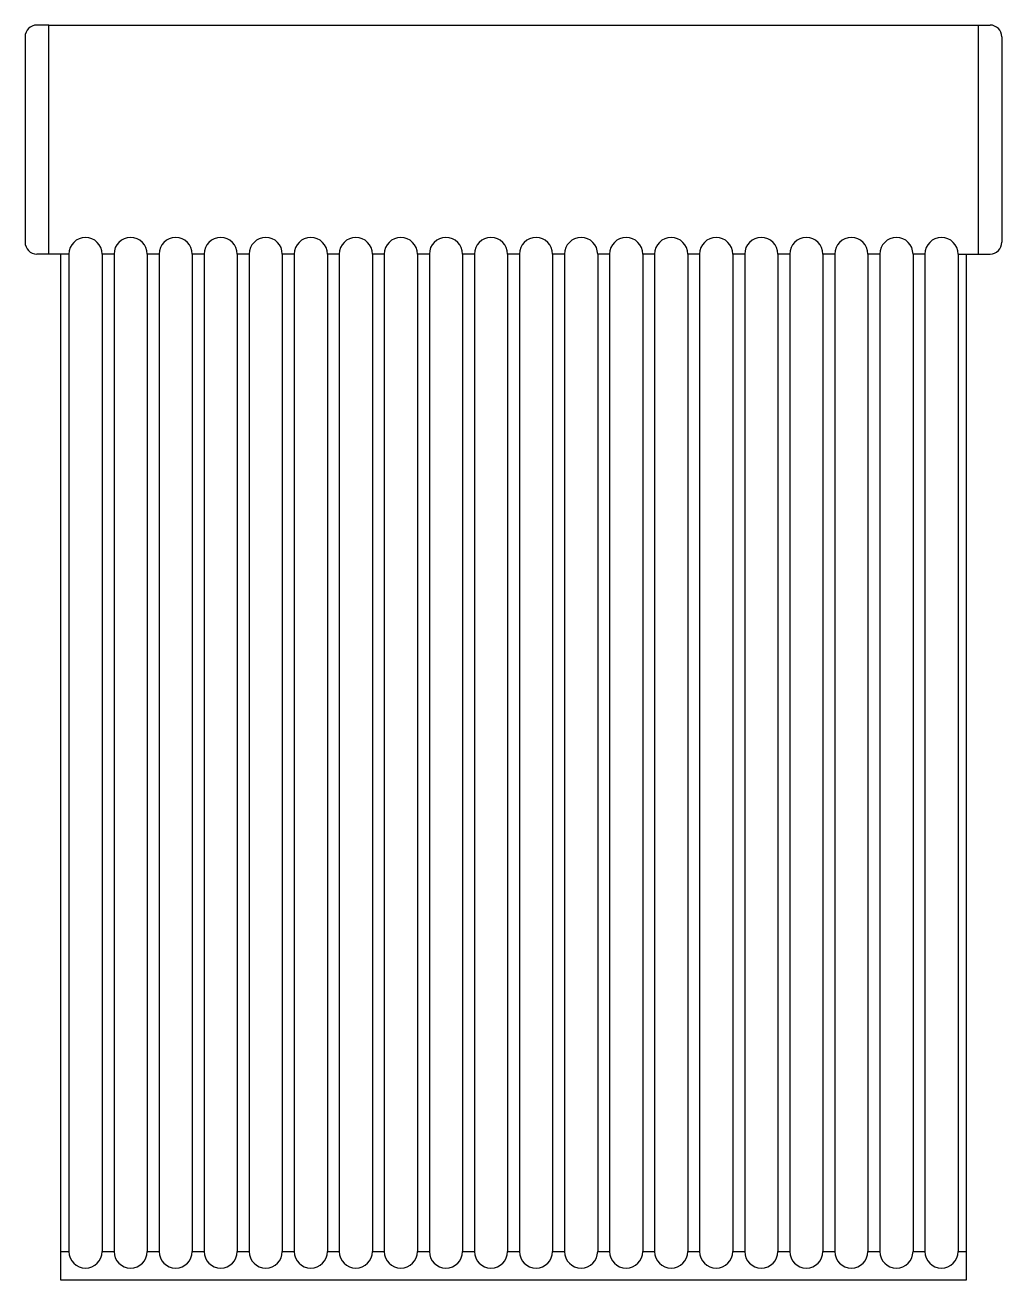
# Model space of a CAD drawing. Extents: x -84241 to 2571207, y -257021 to 1687411.
# Drawn here: x 35782 to 37489, y -11239 to -9047 of the extents above; entities that cross this region are included whole.
import ezdxf

# ---------------------------------------------------------------- set-up
doc = ezdxf.new("R2010")
doc.units = 0
doc.header["$LTSCALE"] = 1000
doc.layers.get('0').update_dxf_attribs({"linetype": 'CONTINUOUS'})
doc.layers.add('W-WSUP-EQPM', color=40, linetype='CONTINUOUS')

# ---------------------------------------------------------------- blocks, each defined once
blk = doc.blocks.new('一体式太阳能集热器')
at = {"color": 8}
for p, q in [((-622.6, -185), (-643.3, -185)), ((-622.6, -585), (-622.6, -185)), ((-622.6, -185), (1001.4, -185)), ((1001.4, -185), (1001.4, -585)), ((1001.4, -185), (1022.1, -185)), ((-664, -205.7), (-664, -564.3)), ((1042.9, -205.7), (1042.9, -564.3)), ((-587.4, -585), (-643.3, -585)), ((-587.4, -585), (-587.4, -2327)), ((-529.4, -585), (-529.4, -2327)), ((-508.6, -585), (-508.6, -2327)), ((-450.6, -585), (-450.6, -2327)), ((-429.9, -585), (-429.9, -2327)), ((-371.9, -585), (-371.9, -2327)), ((-351.2, -585), (-351.2, -2327)), ((-293.2, -585), (-293.2, -2327)), ((-272.5, -585), (-272.5, -2327)), ((-214.5, -585), (-214.5, -2327)), ((-193.8, -585), (-193.8, -2327)), ((-135.8, -585), (-135.8, -2327)), ((-115.1, -585), (-115.1, -2327)), ((-57.1, -585), (-57.1, -2327)), ((-36.4, -585), (-36.4, -2327)), ((21.6, -585), (21.6, -2327)), ((42.4, -585), (42.4, -2327)), ((100.4, -585), (100.4, -2327)), ((121.1, -585), (121.1, -2327)), ((179.1, -585), (179.1, -2327)), ((199.8, -585), (199.8, -2327)), ((257.8, -585), (257.8, -2327)), ((278.5, -585), (278.5, -2327)), ((336.5, -585), (336.5, -2327)), ((357.2, -585), (357.2, -2327)), ((415.2, -585), (415.2, -2327)), ((435.9, -585), (435.9, -2327)), ((493.9, -585), (493.9, -2327)), ((514.6, -585), (514.6, -2327)), ((572.6, -585), (572.6, -2327)), ((593.4, -585), (593.4, -2327)), ((651.4, -585), (651.4, -2327)), ((672.1, -585), (672.1, -2327)), ((730.1, -585), (730.1, -2327)), ((750.8, -585), (750.8, -2327)), ((808.8, -585), (808.8, -2327)), ((829.5, -585), (829.5, -2327)), ((887.5, -585), (887.5, -2327)), ((908.2, -585), (908.2, -2327)), ((966.2, -585), (1022.1, -585)), ((966.2, -585), (966.2, -2327)), ((-601.9, -2327), (-587.4, -2327)), ((-529.4, -2327), (-508.6, -2327)), ((-450.6, -2327), (-429.9, -2327)), ((-371.9, -2327), (-351.2, -2327)), ((-293.2, -2327), (-272.5, -2327)), ((-214.5, -2327), (-193.8, -2327)), ((-135.8, -2327), (-115.1, -2327)), ((-57.1, -2327), (-36.4, -2327)), ((21.6, -2327), (42.4, -2327)), ((100.4, -2327), (121.1, -2327)), ((179.1, -2327), (199.8, -2327)), ((257.8, -2327), (278.5, -2327)), ((336.5, -2327), (357.2, -2327)), ((415.2, -2327), (435.9, -2327)), ((493.9, -2327), (514.6, -2327)), ((493.9, -2327), (514.6, -2327)), ((572.6, -2327), (593.4, -2327)), ((572.6, -2327), (593.4, -2327)), ((651.4, -2327), (672.1, -2327)), ((651.4, -2327), (672.1, -2327)), ((730.1, -2327), (750.8, -2327)), ((730.1, -2327), (750.8, -2327)), ((808.8, -2327), (829.5, -2327)), ((808.8, -2327), (829.5, -2327)), ((887.5, -2327), (908.2, -2327)), ((966.2, -2327), (980.7, -2327))]:
    blk.add_line(p, q, dxfattribs=at)
for points in [[(-601.9, -585), (-601.9, -2376.7), (980.7, -2376.7), (980.7, -585)], [(-508.6, -585), (-529.4, -585)], [(-429.9, -585), (-450.6, -585)], [(-351.2, -585), (-371.9, -585)], [(-272.5, -585), (-293.2, -585)], [(-193.8, -585), (-214.5, -585)], [(-115.1, -585), (-135.8, -585)], [(-36.4, -585), (-57.1, -585)], [(42.4, -585), (21.6, -585)], [(121.1, -585), (100.4, -585)], [(199.8, -585), (179.1, -585)], [(278.5, -585), (257.8, -585)], [(357.2, -585), (336.5, -585)], [(435.9, -585), (415.2, -585)], [(514.6, -585), (493.9, -585)], [(514.6, -585), (493.9, -585)], [(593.4, -585), (572.6, -585)], [(593.4, -585), (572.6, -585)], [(672.1, -585), (651.4, -585)], [(672.1, -585), (651.4, -585)], [(750.8, -585), (730.1, -585)], [(750.8, -585), (730.1, -585)], [(829.5, -585), (808.8, -585)], [(829.5, -585), (808.8, -585)], [(908.2, -585), (887.5, -585)]]:
    blk.add_lwpolyline(points, dxfattribs=at)
for centre, radius, start, end in [((-643.3, -205.7), 20.7, 90, 180), ((1022.1, -205.7), 20.7, 0, 90), ((-643.3, -564.3), 20.7, 180, 270), ((-558.4, -585), 29, 0, 180), ((-479.6, -585), 29, 0, 180), ((-400.9, -585), 29, 0, 180), ((-322.2, -585), 29, 0, 180), ((-243.5, -585), 29, 0, 180), ((-164.8, -585), 29, 0, 180), ((-86.1, -585), 29, 0, 180), ((-7.4, -585), 29, 0, 180), ((71.4, -585), 29, 0, 180), ((150.1, -585), 29, 0, 180), ((228.8, -585), 29, 0, 180), ((307.5, -585), 29, 0, 180), ((386.2, -585), 29, 0, 180), ((464.9, -585), 29, 0, 180), ((543.6, -585), 29, 0, 180), ((622.4, -585), 29, 0, 180), ((701.1, -585), 29, 0, 180), ((779.8, -585), 29, 0, 180), ((858.5, -585), 29, 0, 180), ((937.2, -585), 29, 0, 180), ((1022.1, -564.3), 20.7, 270, 0), ((-558.4, -2327), 29, 180, 0), ((-479.6, -2327), 29, 180, 0), ((-400.9, -2327), 29, 180, 0), ((-322.2, -2327), 29, 180, 0), ((-243.5, -2327), 29, 180, 0), ((-164.8, -2327), 29, 180, 0), ((-86.1, -2327), 29, 180, 0), ((-7.4, -2327), 29, 180, 0), ((71.4, -2327), 29, 180, 0), ((150.1, -2327), 29, 180, 0), ((228.8, -2327), 29, 180, 0), ((307.5, -2327), 29, 180, 0), ((386.2, -2327), 29, 180, 0), ((464.9, -2327), 29, 180, 0), ((543.6, -2327), 29, 180, 0), ((622.4, -2327), 29, 180, 0), ((701.1, -2327), 29, 180, 0), ((779.8, -2327), 29, 180, 0), ((858.5, -2327), 29, 180, 0), ((937.2, -2327), 29, 180, 0)]:
    blk.add_arc(centre, radius, start, end, dxfattribs=at)

msp = doc.modelspace()

# ---------------------------------------------------------------- block references
at = {"layer": 'W-WSUP-EQPM'}
msp.add_blockref('一体式太阳能集热器', (36446.0681, -8861.791), dxfattribs=at)

doc.saveas('drawing.dxf')
